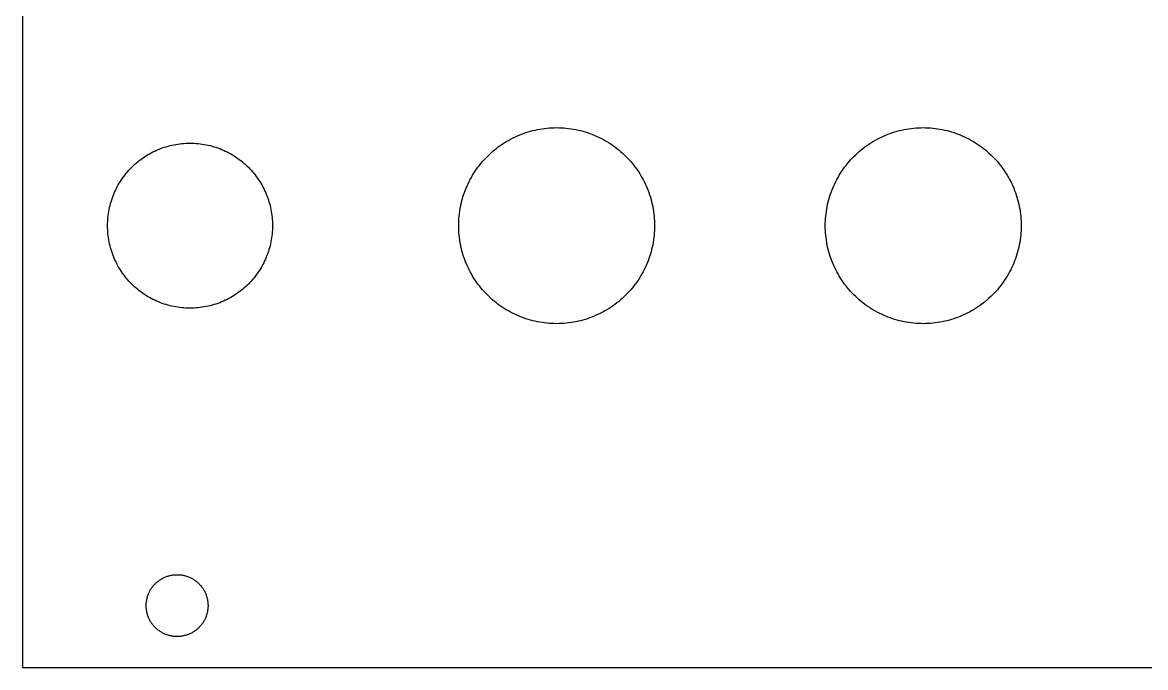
# Model space of a CAD drawing. Extents: x 145 to 327, y 24 to 153.
# Drawn here: x 144.8 to 199.2, y 24.2 to 55.5 of the extents above; entities that cross this region are included whole.
import ezdxf

# ---------------------------------------------------------------- set-up
doc = ezdxf.new("R2010")
doc.units = 0

msp = doc.modelspace()

# ---------------------------------------------------------------- linework, layer by layer
at = {"color": 34, "true_color": 0x008000}
for points in [[(144.763998, 24.242522, 0), (327.303892, 24.242522, 0), (327.303892, 152.742392, 0), (144.763998, 152.742392, 0), (144.763998, 24.242522, 0)], [(165.921944, 45.6565, 0), (165.923468, 45.773086, 0), (165.927786, 45.889672, 0), (165.934898, 46.006004, 0), (165.944804, 46.122082, 0), (165.957758, 46.237906, 0), (165.973252, 46.353476, 0), (165.991794, 46.468538, 0), (166.01313, 46.583092, 0), (166.03726, 46.697138, 0), (166.064184, 46.810676, 0), (166.093902, 46.923452, 0), (166.126414, 47.035466, 0), (166.16172, 47.146464, 0), (166.199566, 47.2567, 0), (166.240206, 47.36592, 0), (166.28364, 47.474378, 0), (166.32936, 47.581312, 0), (166.377874, 47.687484, 0), (166.429182, 47.792132, 0), (166.482776, 47.895764, 0), (166.539164, 47.997872, 0), (166.597838, 48.098456, 0), (166.658798, 48.19777, 0), (166.722552, 48.29556, 0), (166.788338, 48.391572, 0), (166.856664, 48.48606, 0), (166.927276, 48.57877, 0), (167.000174, 48.669956, 0), (167.075104, 48.75911, 0), (167.15232, 48.846486, 0), (167.231822, 48.93183, 0), (167.313102, 49.015396, 0), (167.396668, 49.096676, 0), (167.482012, 49.176178, 0), (167.569388, 49.253394, 0), (167.658542, 49.328324, 0), (167.749728, 49.401222, 0), (167.842438, 49.471834, 0), (167.936926, 49.54016, 0), (168.032938, 49.605946, 0), (168.130728, 49.6697, 0), (168.230042, 49.73066, 0), (168.330626, 49.789334, 0), (168.432734, 49.845722, 0), (168.536366, 49.899316, 0), (168.641014, 49.950624, 0), (168.747186, 49.999138, 0), (168.85412, 50.044858, 0), (168.962578, 50.088292, 0), (169.071798, 50.128932, 0), (169.182034, 50.166778, 0), (169.293032, 50.202084, 0), (169.405046, 50.234596, 0), (169.517822, 50.264314, 0), (169.63136, 50.291238, 0), (169.745406, 50.315368, 0), (169.85996, 50.336704, 0), (169.975022, 50.355246, 0), (170.090592, 50.37074, 0), (170.206416, 50.383694, 0), (170.322494, 50.3936, 0), (170.438826, 50.400712, 0), (170.555412, 50.40503, 0), (170.671998, 50.406554, 0), (170.788584, 50.40503, 0), (170.90517, 50.400712, 0), (171.021502, 50.3936, 0), (171.13758, 50.383694, 0), (171.253404, 50.37074, 0), (171.368974, 50.355246, 0), (171.484036, 50.336704, 0), (171.59859, 50.315368, 0), (171.712636, 50.291238, 0), (171.826174, 50.264314, 0), (171.93895, 50.234596, 0), (172.050964, 50.202084, 0), (172.161962, 50.166778, 0), (172.272198, 50.128932, 0), (172.381418, 50.088292, 0), (172.489876, 50.044858, 0), (172.59681, 49.999138, 0), (172.702982, 49.950624, 0), (172.80763, 49.899316, 0), (172.911262, 49.845722, 0), (173.01337, 49.789334, 0), (173.113954, 49.73066, 0), (173.213268, 49.6697, 0), (173.311058, 49.605946, 0), (173.40707, 49.54016, 0), (173.501558, 49.471834, 0), (173.594268, 49.401222, 0), (173.685454, 49.328324, 0), (173.774608, 49.253394, 0), (173.861984, 49.176178, 0), (173.947328, 49.096676, 0), (174.030894, 49.015396, 0), (174.112174, 48.93183, 0), (174.191676, 48.846486, 0), (174.268892, 48.75911, 0), (174.343822, 48.669956, 0), (174.41672, 48.57877, 0), (174.487332, 48.48606, 0), (174.555658, 48.391572, 0), (174.621444, 48.29556, 0), (174.685198, 48.19777, 0), (174.746158, 48.098456, 0), (174.804832, 47.997872, 0), (174.86122, 47.895764, 0), (174.914814, 47.792132, 0), (174.966122, 47.687484, 0), (175.014636, 47.581312, 0), (175.060356, 47.474378, 0), (175.10379, 47.36592, 0), (175.14443, 47.2567, 0), (175.182276, 47.146464, 0), (175.217582, 47.035466, 0), (175.250094, 46.923452, 0), (175.279812, 46.810676, 0), (175.306736, 46.697138, 0), (175.330866, 46.583092, 0), (175.352202, 46.468538, 0), (175.370744, 46.353476, 0), (175.386238, 46.237906, 0), (175.399192, 46.122082, 0), (175.409098, 46.006004, 0), (175.41621, 45.889672, 0), (175.420528, 45.773086, 0), (175.422052, 45.6565, 0), (175.420528, 45.539914, 0), (175.41621, 45.423328, 0), (175.409098, 45.306996, 0), (175.399192, 45.190918, 0), (175.386238, 45.075094, 0), (175.370744, 44.959524, 0), (175.352202, 44.844462, 0), (175.330866, 44.729908, 0), (175.306736, 44.615862, 0), (175.279812, 44.502324, 0), (175.250094, 44.389548, 0), (175.217582, 44.277534, 0), (175.182276, 44.166536, 0), (175.14443, 44.0563, 0), (175.10379, 43.94708, 0), (175.060356, 43.838622, 0), (175.014636, 43.731688, 0), (174.966122, 43.625516, 0), (174.914814, 43.520868, 0), (174.86122, 43.417236, 0), (174.804832, 43.315128, 0), (174.746158, 43.214544, 0), (174.685198, 43.11523, 0), (174.621444, 43.01744, 0), (174.555658, 42.921428, 0), (174.487332, 42.82694, 0), (174.41672, 42.73423, 0), (174.343822, 42.643044, 0), (174.268892, 42.55389, 0), (174.191676, 42.466514, 0), (174.112174, 42.38117, 0), (174.030894, 42.297604, 0), (173.947328, 42.216324, 0), (173.861984, 42.136822, 0), (173.774608, 42.059606, 0), (173.685454, 41.984676, 0), (173.594268, 41.911778, 0), (173.501558, 41.841166, 0), (173.40707, 41.77284, 0), (173.311058, 41.707054, 0), (173.213268, 41.6433, 0), (173.113954, 41.58234, 0), (173.01337, 41.523666, 0), (172.911262, 41.467278, 0), (172.80763, 41.413684, 0), (172.702982, 41.362376, 0), (172.59681, 41.313862, 0), (172.489876, 41.268142, 0), (172.381418, 41.224708, 0), (172.272198, 41.184068, 0), (172.161962, 41.146222, 0), (172.050964, 41.110916, 0), (171.93895, 41.078404, 0), (171.826174, 41.048686, 0), (171.712636, 41.021762, 0), (171.59859, 40.997632, 0), (171.484036, 40.976296, 0), (171.368974, 40.957754, 0), (171.253404, 40.94226, 0), (171.13758, 40.929306, 0), (171.021502, 40.9194, 0), (170.90517, 40.912288, 0), (170.788584, 40.90797, 0), (170.671998, 40.906446, 0), (170.555412, 40.90797, 0), (170.438826, 40.912288, 0), (170.322494, 40.9194, 0), (170.206416, 40.929306, 0), (170.090592, 40.94226, 0), (169.975022, 40.957754, 0), (169.85996, 40.976296, 0), (169.745406, 40.997632, 0), (169.63136, 41.021762, 0), (169.517822, 41.048686, 0), (169.405046, 41.078404, 0), (169.293032, 41.110916, 0), (169.182034, 41.146222, 0), (169.071798, 41.184068, 0), (168.962578, 41.224708, 0), (168.85412, 41.268142, 0), (168.747186, 41.313862, 0), (168.641014, 41.362376, 0), (168.536366, 41.413684, 0), (168.432734, 41.467278, 0), (168.330626, 41.523666, 0), (168.230042, 41.58234, 0), (168.130728, 41.6433, 0), (168.032938, 41.707054, 0), (167.936926, 41.77284, 0), (167.842438, 41.841166, 0), (167.749728, 41.911778, 0), (167.658542, 41.984676, 0), (167.569388, 42.059606, 0), (167.482012, 42.136822, 0), (167.396668, 42.216324, 0), (167.313102, 42.297604, 0), (167.231822, 42.38117, 0), (167.15232, 42.466514, 0), (167.075104, 42.55389, 0), (167.000174, 42.643044, 0), (166.927276, 42.73423, 0), (166.856664, 42.82694, 0), (166.788338, 42.921428, 0), (166.722552, 43.01744, 0), (166.658798, 43.11523, 0), (166.597838, 43.214544, 0), (166.539164, 43.315128, 0), (166.482776, 43.417236, 0), (166.429182, 43.520868, 0), (166.377874, 43.625516, 0), (166.32936, 43.731688, 0), (166.28364, 43.838622, 0), (166.240206, 43.94708, 0), (166.199566, 44.0563, 0), (166.16172, 44.166536, 0), (166.126414, 44.277534, 0), (166.093902, 44.389548, 0), (166.064184, 44.502324, 0), (166.03726, 44.615862, 0), (166.01313, 44.729908, 0), (165.991794, 44.844462, 0), (165.973252, 44.959524, 0), (165.957758, 45.075094, 0), (165.944804, 45.190918, 0), (165.934898, 45.306996, 0), (165.927786, 45.423328, 0), (165.923468, 45.539914, 0), (165.921944, 45.6565, 0)], [(183.701944, 45.6565, 0), (183.703468, 45.773086, 0), (183.707786, 45.889672, 0), (183.714898, 46.006004, 0), (183.724804, 46.122082, 0), (183.737758, 46.237906, 0), (183.753252, 46.353476, 0), (183.771794, 46.468538, 0), (183.79313, 46.583092, 0), (183.81726, 46.697138, 0), (183.844184, 46.810676, 0), (183.873902, 46.923452, 0), (183.906414, 47.035466, 0), (183.94172, 47.146464, 0), (183.979566, 47.2567, 0), (184.020206, 47.36592, 0), (184.06364, 47.474378, 0), (184.10936, 47.581312, 0), (184.157874, 47.687484, 0), (184.209182, 47.792132, 0), (184.262776, 47.895764, 0), (184.319164, 47.997872, 0), (184.377838, 48.098456, 0), (184.438798, 48.19777, 0), (184.502552, 48.29556, 0), (184.568338, 48.391572, 0), (184.636664, 48.48606, 0), (184.707276, 48.57877, 0), (184.780174, 48.669956, 0), (184.855104, 48.75911, 0), (184.93232, 48.846486, 0), (185.011822, 48.93183, 0), (185.093102, 49.015396, 0), (185.176668, 49.096676, 0), (185.262012, 49.176178, 0), (185.349388, 49.253394, 0), (185.438542, 49.328324, 0), (185.529728, 49.401222, 0), (185.622438, 49.471834, 0), (185.716926, 49.54016, 0), (185.812938, 49.605946, 0), (185.910728, 49.6697, 0), (186.010042, 49.73066, 0), (186.110626, 49.789334, 0), (186.212734, 49.845722, 0), (186.316366, 49.899316, 0), (186.421014, 49.950624, 0), (186.527186, 49.999138, 0), (186.63412, 50.044858, 0), (186.742578, 50.088292, 0), (186.851798, 50.128932, 0), (186.962034, 50.166778, 0), (187.073032, 50.202084, 0), (187.185046, 50.234596, 0), (187.297822, 50.264314, 0), (187.41136, 50.291238, 0), (187.525406, 50.315368, 0), (187.63996, 50.336704, 0), (187.755022, 50.355246, 0), (187.870592, 50.37074, 0), (187.986416, 50.383694, 0), (188.102494, 50.3936, 0), (188.218826, 50.400712, 0), (188.335412, 50.40503, 0), (188.451998, 50.406554, 0), (188.568584, 50.40503, 0), (188.68517, 50.400712, 0), (188.801502, 50.3936, 0), (188.91758, 50.383694, 0), (189.033404, 50.37074, 0), (189.148974, 50.355246, 0), (189.264036, 50.336704, 0), (189.37859, 50.315368, 0), (189.492636, 50.291238, 0), (189.606174, 50.264314, 0), (189.71895, 50.234596, 0), (189.830964, 50.202084, 0), (189.941962, 50.166778, 0), (190.052198, 50.128932, 0), (190.161418, 50.088292, 0), (190.269876, 50.044858, 0), (190.37681, 49.999138, 0), (190.482982, 49.950624, 0), (190.58763, 49.899316, 0), (190.691262, 49.845722, 0), (190.79337, 49.789334, 0), (190.893954, 49.73066, 0), (190.993268, 49.6697, 0), (191.091058, 49.605946, 0), (191.18707, 49.54016, 0), (191.281558, 49.471834, 0), (191.374268, 49.401222, 0), (191.465454, 49.328324, 0), (191.554608, 49.253394, 0), (191.641984, 49.176178, 0), (191.727328, 49.096676, 0), (191.810894, 49.015396, 0), (191.892174, 48.93183, 0), (191.971676, 48.846486, 0), (192.048892, 48.75911, 0), (192.123822, 48.669956, 0), (192.19672, 48.57877, 0), (192.267332, 48.48606, 0), (192.335658, 48.391572, 0), (192.401444, 48.29556, 0), (192.465198, 48.19777, 0), (192.526158, 48.098456, 0), (192.584832, 47.997872, 0), (192.64122, 47.895764, 0), (192.694814, 47.792132, 0), (192.746122, 47.687484, 0), (192.794636, 47.581312, 0), (192.840356, 47.474378, 0), (192.88379, 47.36592, 0), (192.92443, 47.2567, 0), (192.962276, 47.146464, 0), (192.997582, 47.035466, 0), (193.030094, 46.923452, 0), (193.059812, 46.810676, 0), (193.086736, 46.697138, 0), (193.110866, 46.583092, 0), (193.132202, 46.468538, 0), (193.150744, 46.353476, 0), (193.166238, 46.237906, 0), (193.179192, 46.122082, 0), (193.189098, 46.006004, 0), (193.19621, 45.889672, 0), (193.200528, 45.773086, 0), (193.202052, 45.6565, 0), (193.200528, 45.539914, 0), (193.19621, 45.423328, 0), (193.189098, 45.306996, 0), (193.179192, 45.190918, 0), (193.166238, 45.075094, 0), (193.150744, 44.959524, 0), (193.132202, 44.844462, 0), (193.110866, 44.729908, 0), (193.086736, 44.615862, 0), (193.059812, 44.502324, 0), (193.030094, 44.389548, 0), (192.997582, 44.277534, 0), (192.962276, 44.166536, 0), (192.92443, 44.0563, 0), (192.88379, 43.94708, 0), (192.840356, 43.838622, 0), (192.794636, 43.731688, 0), (192.746122, 43.625516, 0), (192.694814, 43.520868, 0), (192.64122, 43.417236, 0), (192.584832, 43.315128, 0), (192.526158, 43.214544, 0), (192.465198, 43.11523, 0), (192.401444, 43.01744, 0), (192.335658, 42.921428, 0), (192.267332, 42.82694, 0), (192.19672, 42.73423, 0), (192.123822, 42.643044, 0), (192.048892, 42.55389, 0), (191.971676, 42.466514, 0), (191.892174, 42.38117, 0), (191.810894, 42.297604, 0), (191.727328, 42.216324, 0), (191.641984, 42.136822, 0), (191.554608, 42.059606, 0), (191.465454, 41.984676, 0), (191.374268, 41.911778, 0), (191.281558, 41.841166, 0), (191.18707, 41.77284, 0), (191.091058, 41.707054, 0), (190.993268, 41.6433, 0), (190.893954, 41.58234, 0), (190.79337, 41.523666, 0), (190.691262, 41.467278, 0), (190.58763, 41.413684, 0), (190.482982, 41.362376, 0), (190.37681, 41.313862, 0), (190.269876, 41.268142, 0), (190.161418, 41.224708, 0), (190.052198, 41.184068, 0), (189.941962, 41.146222, 0), (189.830964, 41.110916, 0), (189.71895, 41.078404, 0), (189.606174, 41.048686, 0), (189.492636, 41.021762, 0), (189.37859, 40.997632, 0), (189.264036, 40.976296, 0), (189.148974, 40.957754, 0), (189.033404, 40.94226, 0), (188.91758, 40.929306, 0), (188.801502, 40.9194, 0), (188.68517, 40.912288, 0), (188.568584, 40.90797, 0), (188.451998, 40.906446, 0), (188.335412, 40.90797, 0), (188.218826, 40.912288, 0), (188.102494, 40.9194, 0), (187.986416, 40.929306, 0), (187.870592, 40.94226, 0), (187.755022, 40.957754, 0), (187.63996, 40.976296, 0), (187.525406, 40.997632, 0), (187.41136, 41.021762, 0), (187.297822, 41.048686, 0), (187.185046, 41.078404, 0), (187.073032, 41.110916, 0), (186.962034, 41.146222, 0), (186.851798, 41.184068, 0), (186.742578, 41.224708, 0), (186.63412, 41.268142, 0), (186.527186, 41.313862, 0), (186.421014, 41.362376, 0), (186.316366, 41.413684, 0), (186.212734, 41.467278, 0), (186.110626, 41.523666, 0), (186.010042, 41.58234, 0), (185.910728, 41.6433, 0), (185.812938, 41.707054, 0), (185.716926, 41.77284, 0), (185.622438, 41.841166, 0), (185.529728, 41.911778, 0), (185.438542, 41.984676, 0), (185.349388, 42.059606, 0), (185.262012, 42.136822, 0), (185.176668, 42.216324, 0), (185.093102, 42.297604, 0), (185.011822, 42.38117, 0), (184.93232, 42.466514, 0), (184.855104, 42.55389, 0), (184.780174, 42.643044, 0), (184.707276, 42.73423, 0), (184.636664, 42.82694, 0), (184.568338, 42.921428, 0), (184.502552, 43.01744, 0), (184.438798, 43.11523, 0), (184.377838, 43.214544, 0), (184.319164, 43.315128, 0), (184.262776, 43.417236, 0), (184.209182, 43.520868, 0), (184.157874, 43.625516, 0), (184.10936, 43.731688, 0), (184.06364, 43.838622, 0), (184.020206, 43.94708, 0), (183.979566, 44.0563, 0), (183.94172, 44.166536, 0), (183.906414, 44.277534, 0), (183.873902, 44.389548, 0), (183.844184, 44.502324, 0), (183.81726, 44.615862, 0), (183.79313, 44.729908, 0), (183.771794, 44.844462, 0), (183.753252, 44.959524, 0), (183.737758, 45.075094, 0), (183.724804, 45.190918, 0), (183.714898, 45.306996, 0), (183.707786, 45.423328, 0), (183.703468, 45.539914, 0), (183.701944, 45.6565, 0)], [(148.892006, 45.6565, 0), (148.893276, 45.754544, 0), (148.896832, 45.852842, 0), (148.902928, 45.950632, 0), (148.91131, 46.048676, 0), (148.921978, 46.146212, 0), (148.935186, 46.243494, 0), (148.950934, 46.340268, 0), (148.968968, 46.436788, 0), (148.989288, 46.5328, 0), (149.011894, 46.628304, 0), (149.036786, 46.7233, 0), (149.064218, 46.817534, 0), (149.093936, 46.91126, 0), (149.12594, 47.00397, 0), (149.159976, 47.096172, 0), (149.196552, 47.187104, 0), (149.23516, 47.277528, 0), (149.276054, 47.366682, 0), (149.319234, 47.45482, 0), (149.364446, 47.542196, 0), (149.41169, 47.628048, 0), (149.460966, 47.712884, 0), (149.512528, 47.79645, 0), (149.566122, 47.878746, 0), (149.621748, 47.959772, 0), (149.679152, 48.039274, 0), (149.738588, 48.117506, 0), (149.800056, 48.19396, 0), (149.863048, 48.269144, 0), (149.928326, 48.342804, 0), (149.995128, 48.414686, 0), (150.063454, 48.485044, 0), (150.133812, 48.55337, 0), (150.205694, 48.620172, 0), (150.279354, 48.68545, 0), (150.354538, 48.748442, 0), (150.430992, 48.80991, 0), (150.509224, 48.869346, 0), (150.588726, 48.92675, 0), (150.669752, 48.982376, 0), (150.752048, 49.03597, 0), (150.835614, 49.087532, 0), (150.92045, 49.136808, 0), (151.006302, 49.184052, 0), (151.093678, 49.229264, 0), (151.181816, 49.272444, 0), (151.27097, 49.313338, 0), (151.361394, 49.351946, 0), (151.452326, 49.388522, 0), (151.544528, 49.422558, 0), (151.637238, 49.454562, 0), (151.730964, 49.48428, 0), (151.825198, 49.511712, 0), (151.920194, 49.536604, 0), (152.015698, 49.55921, 0), (152.11171, 49.57953, 0), (152.20823, 49.597564, 0), (152.305004, 49.613312, 0), (152.402286, 49.62652, 0), (152.499822, 49.637188, 0), (152.597866, 49.64557, 0), (152.695656, 49.651666, 0), (152.793954, 49.655222, 0), (152.891998, 49.656492, 0), (152.990042, 49.655222, 0), (153.08834, 49.651666, 0), (153.18613, 49.64557, 0), (153.284174, 49.637188, 0), (153.38171, 49.62652, 0), (153.478992, 49.613312, 0), (153.575766, 49.597564, 0), (153.672286, 49.57953, 0), (153.768298, 49.55921, 0), (153.863802, 49.536604, 0), (153.958798, 49.511712, 0), (154.053032, 49.48428, 0), (154.146758, 49.454562, 0), (154.239468, 49.422558, 0), (154.33167, 49.388522, 0), (154.422602, 49.351946, 0), (154.513026, 49.313338, 0), (154.60218, 49.272444, 0), (154.690318, 49.229264, 0), (154.777694, 49.184052, 0), (154.863546, 49.136808, 0), (154.948382, 49.087532, 0), (155.031948, 49.03597, 0), (155.114244, 48.982376, 0), (155.19527, 48.92675, 0), (155.274772, 48.869346, 0), (155.353004, 48.80991, 0), (155.429458, 48.748442, 0), (155.504642, 48.68545, 0), (155.578302, 48.620172, 0), (155.650184, 48.55337, 0), (155.720542, 48.485044, 0), (155.788868, 48.414686, 0), (155.85567, 48.342804, 0), (155.920948, 48.269144, 0), (155.98394, 48.19396, 0), (156.045408, 48.117506, 0), (156.104844, 48.039274, 0), (156.162248, 47.959772, 0), (156.217874, 47.878746, 0), (156.271468, 47.79645, 0), (156.32303, 47.712884, 0), (156.372306, 47.628048, 0), (156.41955, 47.542196, 0), (156.464762, 47.45482, 0), (156.507942, 47.366682, 0), (156.548836, 47.277528, 0), (156.587444, 47.187104, 0), (156.62402, 47.096172, 0), (156.658056, 47.00397, 0), (156.69006, 46.91126, 0), (156.719778, 46.817534, 0), (156.74721, 46.7233, 0), (156.772102, 46.628304, 0), (156.794708, 46.5328, 0), (156.815028, 46.436788, 0), (156.833062, 46.340268, 0), (156.84881, 46.243494, 0), (156.862018, 46.146212, 0), (156.872686, 46.048676, 0), (156.881068, 45.950632, 0), (156.887164, 45.852842, 0), (156.89072, 45.754544, 0), (156.89199, 45.6565, 0), (156.89072, 45.558456, 0), (156.887164, 45.460158, 0), (156.881068, 45.362368, 0), (156.872686, 45.264324, 0), (156.862018, 45.166788, 0), (156.84881, 45.069506, 0), (156.833062, 44.972732, 0), (156.815028, 44.876212, 0), (156.794708, 44.7802, 0), (156.772102, 44.684696, 0), (156.74721, 44.5897, 0), (156.719778, 44.495466, 0), (156.69006, 44.40174, 0), (156.658056, 44.30903, 0), (156.62402, 44.216828, 0), (156.587444, 44.125896, 0), (156.548836, 44.035472, 0), (156.507942, 43.946318, 0), (156.464762, 43.85818, 0), (156.41955, 43.770804, 0), (156.372306, 43.684952, 0), (156.32303, 43.600116, 0), (156.271468, 43.51655, 0), (156.217874, 43.434254, 0), (156.162248, 43.353228, 0), (156.104844, 43.273726, 0), (156.045408, 43.195494, 0), (155.98394, 43.11904, 0), (155.920948, 43.043856, 0), (155.85567, 42.970196, 0), (155.788868, 42.898314, 0), (155.720542, 42.827956, 0), (155.650184, 42.75963, 0), (155.578302, 42.692828, 0), (155.504642, 42.62755, 0), (155.429458, 42.564558, 0), (155.353004, 42.50309, 0), (155.274772, 42.443654, 0), (155.19527, 42.38625, 0), (155.114244, 42.330624, 0), (155.031948, 42.27703, 0), (154.948382, 42.225468, 0), (154.863546, 42.176192, 0), (154.777694, 42.128948, 0), (154.690318, 42.083736, 0), (154.60218, 42.040556, 0), (154.513026, 41.999662, 0), (154.422602, 41.961054, 0), (154.33167, 41.924478, 0), (154.239468, 41.890442, 0), (154.146758, 41.858438, 0), (154.053032, 41.82872, 0), (153.958798, 41.801288, 0), (153.863802, 41.776396, 0), (153.768298, 41.75379, 0), (153.672286, 41.73347, 0), (153.575766, 41.715436, 0), (153.478992, 41.699688, 0), (153.38171, 41.68648, 0), (153.284174, 41.675812, 0), (153.18613, 41.66743, 0), (153.08834, 41.661334, 0), (152.990042, 41.657778, 0), (152.891998, 41.656508, 0), (152.793954, 41.657778, 0), (152.695656, 41.661334, 0), (152.597866, 41.66743, 0), (152.499822, 41.675812, 0), (152.402286, 41.68648, 0), (152.305004, 41.699688, 0), (152.20823, 41.715436, 0), (152.11171, 41.73347, 0), (152.015698, 41.75379, 0), (151.920194, 41.776396, 0), (151.825198, 41.801288, 0), (151.730964, 41.82872, 0), (151.637238, 41.858438, 0), (151.544528, 41.890442, 0), (151.452326, 41.924478, 0), (151.361394, 41.961054, 0), (151.27097, 41.999662, 0), (151.181816, 42.040556, 0), (151.093678, 42.083736, 0), (151.006302, 42.128948, 0), (150.92045, 42.176192, 0), (150.835614, 42.225468, 0), (150.752048, 42.27703, 0), (150.669752, 42.330624, 0), (150.588726, 42.38625, 0), (150.509224, 42.443654, 0), (150.430992, 42.50309, 0), (150.354538, 42.564558, 0), (150.279354, 42.62755, 0), (150.205694, 42.692828, 0), (150.133812, 42.75963, 0), (150.063454, 42.827956, 0), (149.995128, 42.898314, 0), (149.928326, 42.970196, 0), (149.863048, 43.043856, 0), (149.800056, 43.11904, 0), (149.738588, 43.195494, 0), (149.679152, 43.273726, 0), (149.621748, 43.353228, 0), (149.566122, 43.434254, 0), (149.512528, 43.51655, 0), (149.460966, 43.600116, 0), (149.41169, 43.684952, 0), (149.364446, 43.770804, 0), (149.319234, 43.85818, 0), (149.276054, 43.946318, 0), (149.23516, 44.035472, 0), (149.196552, 44.125896, 0), (149.159976, 44.216828, 0), (149.12594, 44.30903, 0), (149.093936, 44.40174, 0), (149.064218, 44.495466, 0), (149.036786, 44.5897, 0), (149.011894, 44.684696, 0), (148.989288, 44.7802, 0), (148.968968, 44.876212, 0), (148.950934, 44.972732, 0), (148.935186, 45.069506, 0), (148.921978, 45.166788, 0), (148.91131, 45.264324, 0), (148.902928, 45.362368, 0), (148.896832, 45.460158, 0), (148.893276, 45.558456, 0), (148.892006, 45.6565, 0)], [(150.763986, 27.242516, 0), (150.764494, 27.281378, 0), (150.766018, 27.320494, 0), (150.768558, 27.359356, 0), (150.772114, 27.397964, 0), (150.776686, 27.436826, 0), (150.782274, 27.47518, 0), (150.788624, 27.513534, 0), (150.796244, 27.551888, 0), (150.80488, 27.589988, 0), (150.814278, 27.62758, 0), (150.824692, 27.665172, 0), (150.836122, 27.702256, 0), (150.848568, 27.73934, 0), (150.86203, 27.775916, 0), (150.876254, 27.811984, 0), (150.891494, 27.847798, 0), (150.90775, 27.883358, 0), (150.924768, 27.91841, 0), (150.942802, 27.952954, 0), (150.961852, 27.98699, 0), (150.98141, 28.020518, 0), (151.002238, 28.053538, 0), (151.023574, 28.08605, 0), (151.045926, 28.118054, 0), (151.06904, 28.149296, 0), (151.092916, 28.18003, 0), (151.117808, 28.210002, 0), (151.143208, 28.239466, 0), (151.169624, 28.268168, 0), (151.196548, 28.296362, 0), (151.224234, 28.323794, 0), (151.252682, 28.350464, 0), (151.281638, 28.376118, 0), (151.31161, 28.401264, 0), (151.341836, 28.425648, 0), (151.372824, 28.44927, 0), (151.404574, 28.471876, 0), (151.436832, 28.493974, 0), (151.469598, 28.514802, 0), (151.502872, 28.535122, 0), (151.536654, 28.554426, 0), (151.570944, 28.572968, 0), (151.605742, 28.590494, 0), (151.641048, 28.607004, 0), (151.676608, 28.622752, 0), (151.712676, 28.637484, 0), (151.748998, 28.651454, 0), (151.785828, 28.664408, 0), (151.822912, 28.676346, 0), (151.86025, 28.687268, 0), (151.897842, 28.697174, 0), (151.935688, 28.706318, 0), (151.973788, 28.714192, 0), (152.012142, 28.721304, 0), (152.050496, 28.7274, 0), (152.089358, 28.73248, 0), (152.127966, 28.736544, 0), (152.166828, 28.739592, 0), (152.20569, 28.741624, 0), (152.244552, 28.74264, 0), (152.283668, 28.74264, 0), (152.32253, 28.741624, 0), (152.361392, 28.739592, 0), (152.400254, 28.736544, 0), (152.438862, 28.73248, 0), (152.477724, 28.7274, 0), (152.516078, 28.721304, 0), (152.554432, 28.714192, 0), (152.592532, 28.706318, 0), (152.630378, 28.697174, 0), (152.66797, 28.687268, 0), (152.705308, 28.676346, 0), (152.742392, 28.664408, 0), (152.779222, 28.651454, 0), (152.815544, 28.637484, 0), (152.851612, 28.622752, 0), (152.887172, 28.607004, 0), (152.922478, 28.590494, 0), (152.957276, 28.572968, 0), (152.991566, 28.554426, 0), (153.025348, 28.535122, 0), (153.058622, 28.514802, 0), (153.091388, 28.493974, 0), (153.123646, 28.471876, 0), (153.155396, 28.44927, 0), (153.186384, 28.425648, 0), (153.21661, 28.401264, 0), (153.246582, 28.376118, 0), (153.275538, 28.350464, 0), (153.303986, 28.323794, 0), (153.331672, 28.296362, 0), (153.358596, 28.268168, 0), (153.385012, 28.239466, 0), (153.410412, 28.210002, 0), (153.435304, 28.18003, 0), (153.45918, 28.149296, 0), (153.482294, 28.118054, 0), (153.504646, 28.08605, 0), (153.525982, 28.053538, 0), (153.54681, 28.020518, 0), (153.566368, 27.98699, 0), (153.585418, 27.952954, 0), (153.603452, 27.91841, 0), (153.62047, 27.883358, 0), (153.636726, 27.847798, 0), (153.651966, 27.811984, 0), (153.66619, 27.775916, 0), (153.679652, 27.73934, 0), (153.692098, 27.702256, 0), (153.703528, 27.665172, 0), (153.713942, 27.62758, 0), (153.72334, 27.589988, 0), (153.731976, 27.551888, 0), (153.739596, 27.513534, 0), (153.745946, 27.47518, 0), (153.751534, 27.436826, 0), (153.756106, 27.397964, 0), (153.759662, 27.359356, 0), (153.762202, 27.320494, 0), (153.763726, 27.281378, 0), (153.764234, 27.242516, 0), (153.763726, 27.203654, 0), (153.762202, 27.164538, 0), (153.759662, 27.125676, 0), (153.756106, 27.087068, 0), (153.751534, 27.048206, 0), (153.745946, 27.009852, 0), (153.739596, 26.971498, 0), (153.731976, 26.933144, 0), (153.72334, 26.895044, 0), (153.713942, 26.857452, 0), (153.703528, 26.81986, 0), (153.692098, 26.782776, 0), (153.679652, 26.745692, 0), (153.66619, 26.709116, 0), (153.651966, 26.673048, 0), (153.636726, 26.637234, 0), (153.62047, 26.601674, 0), (153.603452, 26.566622, 0), (153.585418, 26.532078, 0), (153.566368, 26.498042, 0), (153.54681, 26.464514, 0), (153.525982, 26.431494, 0), (153.504646, 26.398982, 0), (153.482294, 26.366978, 0), (153.45918, 26.335736, 0), (153.435304, 26.305002, 0), (153.410412, 26.27503, 0), (153.385012, 26.245566, 0), (153.358596, 26.216864, 0), (153.331672, 26.18867, 0), (153.303986, 26.161238, 0), (153.275538, 26.134568, 0), (153.246582, 26.108914, 0), (153.21661, 26.083768, 0), (153.186384, 26.059384, 0), (153.155396, 26.035762, 0), (153.123646, 26.013156, 0), (153.091388, 25.991058, 0), (153.058622, 25.97023, 0), (153.025348, 25.94991, 0), (152.991566, 25.930606, 0), (152.957276, 25.912064, 0), (152.922478, 25.894538, 0), (152.887172, 25.878028, 0), (152.851612, 25.86228, 0), (152.815544, 25.847548, 0), (152.779222, 25.833578, 0), (152.742392, 25.820624, 0), (152.705308, 25.808686, 0), (152.66797, 25.797764, 0), (152.630378, 25.787858, 0), (152.592532, 25.778714, 0), (152.554432, 25.77084, 0), (152.516078, 25.763728, 0), (152.477724, 25.757632, 0), (152.438862, 25.752552, 0), (152.400254, 25.748488, 0), (152.361392, 25.74544, 0), (152.32253, 25.743408, 0), (152.283668, 25.742392, 0), (152.244552, 25.742392, 0), (152.20569, 25.743408, 0), (152.166828, 25.74544, 0), (152.127966, 25.748488, 0), (152.089358, 25.752552, 0), (152.050496, 25.757632, 0), (152.012142, 25.763728, 0), (151.973788, 25.77084, 0), (151.935688, 25.778714, 0), (151.897842, 25.787858, 0), (151.86025, 25.797764, 0), (151.822912, 25.808686, 0), (151.785828, 25.820624, 0), (151.748998, 25.833578, 0), (151.712676, 25.847548, 0), (151.676608, 25.86228, 0), (151.641048, 25.878028, 0), (151.605742, 25.894538, 0), (151.570944, 25.912064, 0), (151.536654, 25.930606, 0), (151.502872, 25.94991, 0), (151.469598, 25.97023, 0), (151.436832, 25.991058, 0), (151.404574, 26.013156, 0), (151.372824, 26.035762, 0), (151.341836, 26.059384, 0), (151.31161, 26.083768, 0), (151.281638, 26.108914, 0), (151.252682, 26.134568, 0), (151.224234, 26.161238, 0), (151.196548, 26.18867, 0), (151.169624, 26.216864, 0), (151.143208, 26.245566, 0), (151.117808, 26.27503, 0), (151.092916, 26.305002, 0), (151.06904, 26.335736, 0), (151.045926, 26.366978, 0), (151.023574, 26.398982, 0), (151.002238, 26.431494, 0), (150.98141, 26.464514, 0), (150.961852, 26.498042, 0), (150.942802, 26.532078, 0), (150.924768, 26.566622, 0), (150.90775, 26.601674, 0), (150.891494, 26.637234, 0), (150.876254, 26.673048, 0), (150.86203, 26.709116, 0), (150.848568, 26.745692, 0), (150.836122, 26.782776, 0), (150.824692, 26.81986, 0), (150.814278, 26.857452, 0), (150.80488, 26.895044, 0), (150.796244, 26.933144, 0), (150.788624, 26.971498, 0), (150.782274, 27.009852, 0), (150.776686, 27.048206, 0), (150.772114, 27.087068, 0), (150.768558, 27.125676, 0), (150.766018, 27.164538, 0), (150.764494, 27.203654, 0), (150.763986, 27.242516, 0)]]:
    msp.add_polyline3d(points, close=True, dxfattribs=at)

doc.saveas('drawing.dxf')
